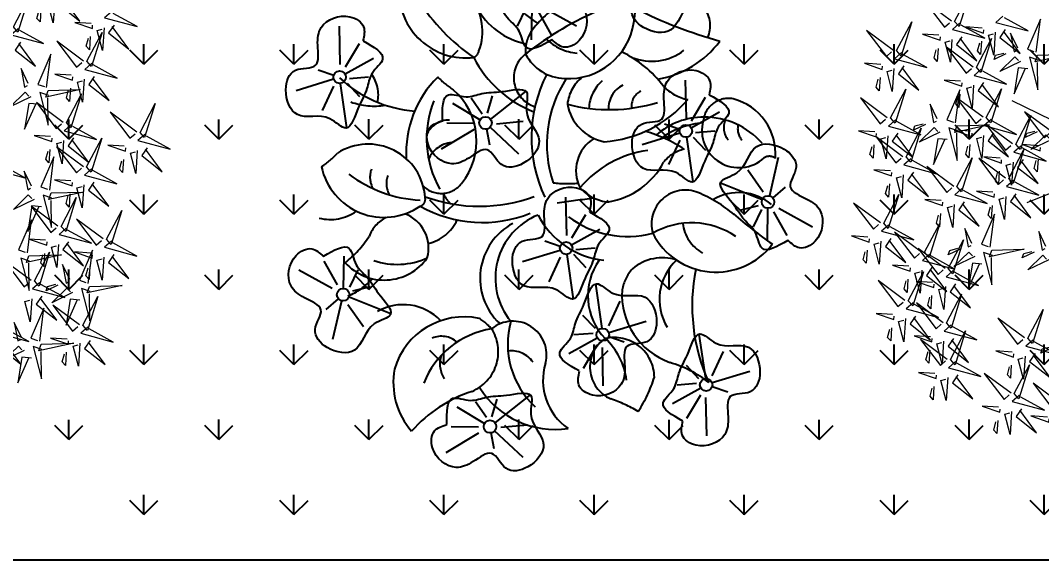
# Model space of a CAD drawing. Header units: inches. Extents: x -9 to 337, y -247 to 209.
# Drawn here: x 35.593 to 36.555, y 44.858 to 45.367 of the extents above; entities that cross this region are included whole.
import ezdxf

# ---------------------------------------------------------------- set-up
doc = ezdxf.new("R2010")
doc.units = ezdxf.units.IN
doc.header["$MEASUREMENT"] = 0
doc.header["$PDMODE"] = 34
doc.linetypes.add('ACAD_ISO02W100', pattern=[15, 12, -3])
doc.layers.add('arboless', color=72, linetype='ACAD_ISO02W100')
doc.layers.add('Croto', color=16, linetype='Continuous', lineweight=5)
doc.styles.add('MONOTXT4', font='monotxt4.shx')
doc.dimstyles.new('E100', dxfattribs={"dimtxt": 0.15, "dimasz": 0.2, "dimexe": 0.15, "dimexo": 0.02, "dimgap": 0.09, "dimtad": 1, "dimzin": 0, "dimdsep": 46, "dimtxsty": 'MONOTXT4', "dimblk": 'DOTSMALL', "dimcen": 0.01, "dimdle": 0.15, "dimclrd": 1, "dimclre": 1, "dimclrt": 2, "dimadec": 0, "dimazin": 0, "dimtfac": 1, "dimtofl": 0, "dimtmove": 1, "dimatfit": 1, "dimldrblk": 'OPEN90', "dimfxl": 1, "dimtolj": 1, "dimtzin": 0, "dimarcsym": 0})

# ---------------------------------------------------------------- blocks, each defined once
blk = doc.blocks.new('purple flowers')
at = {"color": 202, "linetype": 'Continuous'}
for p, q in [((-3.597, 15.876), (-1.696, 14.299)), ((-1.748, 15.429), (-1.491, 14.429)), ((1.269, 15.837), (-0.716, 14.476)), ((1.035, 14.184), (-0.678, 14.106)), ((-3.811, 11.913), (-1.688, 13.787)), ((-2.075, 14.054), (-3.75, 13.805)), ((0.763, 12.92), (-1.044, 13.865)), ((-1.721, 12.313), (-1.462, 13.422)), ((-0.4, 12.523), (-1.146, 13.48)), ((-12.914, 9.551), (-12.728, 7.152)), ((-11.599, 8.523), (-12.388, 7.001)), ((-10.641, 7.655), (-12.362, 6.562)), ((1.14, 7.232), (1.225, 5.195)), ((-14.069, 6.735), (-13.074, 6.457)), ((-10.878, 6.45), (-12.08, 6.281)), ((-0.091, 6.836), (0.832, 5.391)), ((2.064, 6.424), (1.609, 5.299)), ((7.425, 6.456), (8.627, 6.624)), ((-15.381, 5.357), (-13.064, 6.215)), ((-12.056, 3.19), (-12.617, 5.966)), ((-11.357, 5.2), (-12.188, 5.979)), ((-1.64, 6.211), (0.532, 5.173)), ((7.188, 5.251), (8.909, 6.343)), ((8.146, 4.383), (8.935, 5.905)), ((-13.041, 5.764), (-13.664, 4.189)), ((2.907, 5.385), (1.817, 5.054)), ((9.461, 3.354), (9.275, 5.754)), ((0.222, 3.803), (0.96, 4.526)), ((4.298, 3.774), (1.614, 4.676)), ((0.759, 1.978), (1.175, 4.413)), ((1.576, 4.207), (2.63, 2.881)), ((-4.756, -1.93), (-2.855, -3.508)), ((-2.907, -2.378), (-2.65, -3.378)), ((0.11, -1.969), (-1.875, -3.331)), ((-14.651, -3.481), (-14.566, -5.518)), ((-3.234, -3.753), (-4.909, -4.001)), ((-0.124, -3.622), (-1.837, -3.7)), ((-15.882, -3.877), (-14.958, -5.322)), ((-13.726, -4.289), (-14.181, -5.414)), ((-4.97, -5.893), (-2.847, -4.02)), ((-2.88, -5.494), (-2.621, -4.384)), ((-1.558, -5.283), (-2.305, -4.327)), ((-0.396, -4.887), (-2.203, -3.942)), ((5.53, -4.174), (7.431, -5.752)), ((10.395, -4.213), (8.41, -5.575)), ((-17.43, -4.502), (-15.259, -5.54)), ((7.379, -4.622), (7.636, -5.622)), ((-12.883, -5.328), (-13.974, -5.659)), ((-15.568, -6.91), (-14.831, -6.187)), ((-15.031, -8.735), (-14.616, -6.3)), ((-11.492, -6.939), (-14.176, -6.037)), ((5.315, -8.137), (7.438, -6.264)), ((7.052, -5.997), (5.376, -6.245)), ((9.889, -7.131), (8.083, -6.186)), ((10.162, -5.866), (8.449, -5.944)), ((-14.214, -6.505), (-13.161, -7.832)), ((-5.499, -6.935), (-5.757, -8.044)), ((-3.408, -6.536), (-5.531, -8.409)), ((7.406, -7.738), (7.664, -6.628)), ((8.727, -7.527), (7.98, -6.571)), ((-7.982, -7.542), (-6.176, -8.487)), ((-6.82, -7.145), (-6.073, -8.102)), ((-8.255, -8.806), (-6.542, -8.728)), ((-3.623, -10.498), (-5.524, -8.921)), ((-5.145, -8.676), (-3.469, -8.427)), ((-8.488, -10.459), (-6.503, -9.098)), ((-5.472, -10.051), (-5.729, -9.051)), ((6.213, -9.611), (6.773, -12.386)), ((7.198, -12.185), (7.82, -10.61)), ((5.513, -11.621), (6.345, -12.4)), ((9.537, -11.778), (7.221, -12.636)), ((5.035, -12.871), (6.237, -12.702)), ((4.797, -14.075), (6.519, -12.983)), ((5.756, -14.943), (6.545, -13.421)), ((8.225, -13.156), (7.231, -12.878)), ((-4.557, -14.101), (-4.816, -15.21)), ((-2.467, -13.702), (-4.59, -15.575)), ((7.071, -15.972), (6.884, -13.572)), ((-7.041, -14.708), (-5.234, -15.653)), ((-5.878, -14.311), (-5.132, -15.268)), ((-7.313, -15.972), (-5.6, -15.894)), ((-4.203, -15.842), (-2.528, -15.593)), ((-7.547, -17.625), (-5.562, -16.264)), ((-4.53, -17.217), (-4.787, -16.217)), ((-2.681, -17.664), (-4.582, -16.087))]:
    blk.add_line(p, q, dxfattribs=at)
for centre in [(-1.393, 14.047), (-12.695, 6.352), (1.241, 4.801), (-2.552, -3.759), (-14.55, -5.912), (7.734, -6.003), (-5.827, -8.669), (6.851, -12.772), (-4.885, -15.835)]:
    blk.add_circle(centre, 0.394, dxfattribs=at)
at = {"color": 102}
for centre, radius, start, end in [((6.224, 12.696), 7.775, 170.05976, 208.92546), ((7.51, 10.391), 4.225, 121.69319, 219.96472), ((4.077, 10.948), 3.389, 282.34458, 41.02907), ((1.898, 13.609), 4.325, 193.44864, 222.6024), ((-2.152, 13.185), 2.131, 290.57593, 340.8889), ((16.71, 7.426), 12.441, 155.53305, 178.8455), ((-3.886, 9.083), 4.003, 135.06103, 248.13655), ((-4.709, 16.479), 4.991, 246.24005, 261.38181), ((-6.927, 8.267), 3.592, 306.98951, 65.84227), ((10.98, 7.104), 4.512, 100.27858, 202.24438), ((20.703, 5.239), 12.441, 155.53305, 178.8455), ((-6.828, 11.167), 2.819, 198.84413, 248.69028), ((1.968, 9.679), 8.153, 176.27316, 210.22719), ((-4.842, 7.847), 1.383, 101.93938, 154.55026), ((0.614, 2.334), 6.709, 78.03927, 126.48864), ((7.725, 7.654), 5.854, 167.73531, 180.15908), ((-4.6, 6.767), 1.383, 101.93938, 154.55026), ((1.935, 1.949), 6.473, 101.80242, 152.71311), ((-7.726, 6.531), 3.329, 165.71699, 267.64593), ((-8.795, 13.829), 6.826, 251.58005, 270.51903), ((-2.346, 8.208), 4.255, 264.27412, 352.29605), ((-1.141, 5.988), 1.521, 32.14942, 100.61706), ((10.432, 4.163), 7.092, 150.30294, 192.33439), ((4.575, 8.174), 0.583, 238.64204, 292.88524), ((-8.251, 4.853), 2.203, 59.87289, 102.65658), ((-2.303, 4.882), 1.683, 37.47141, 101.41828), ((-10.323, 9.344), 3.994, 235.29785, 262.38711), ((-5.361, 7.114), 4.641, 194.87493, 237.37505), ((-8.553, 5.394), 2.295, 287.49875, 12.96188), ((-2.637, 5.584), 1.616, 168.52722, 265.24266), ((2.598, 5.909), 7.998, 183.86007, 235.29498), ((-5.086, 5.687), 0.432, 227.65653, 317.92175), ((5.062, 7.778), 10.062, 193.48671, 233.39017), ((5.622, 3.287), 1.893, 70.69391, 195.99654), ((7.631, 3.331), 2.225, 91.10547, 128.44844), ((7.177, -2.152), 7.718, 66.68101, 86.94872), ((-2.006, 3.41), 2.249, 148.14906, 168.34455), ((8.722, 3.678), 2.841, 150.59398, 211.77724), ((-0.01, -13.854), 19.935, 55.72066, 71.70624), ((10.819, 3.889), 3.126, 168.60082, 208.38478), ((-13.869, 1.063), 3.26, 347.01743, 63.12559), ((-5.2, 5.678), 2.766, 227.42218, 277.74226), ((6.844, -5.427), 8.739, 96.12207, 148.57046), ((6.411, -5.504), 7.594, 90.3699, 141.897), ((9.91, 4.249), 4.154, 209.84017, 294.60844), ((-13.496, -3.282), 4.573, 21.55441, 106.94983), ((6.201, -1.093), 2.517, 71.81798, 117.02437), ((-12.99, -3.21), 4.678, 113.14617, 164.40318), ((7.091, -0.984), 2.948, 133.6208, 201.89894), ((14.847, 4.438), 10.335, 198.59296, 230.38756), ((5.685, 13.078), 13.941, 295.28575, 302.07711), ((40.454, 4.002), 28.187, 186.35441, 197.96378), ((-12.763, -1.082), 1.529, 352.88183, 55.74895), ((-4.948, -3.551), 3.92, 61.81653, 169.56754), ((6.837, -2.309), 2.52, 74.91631, 120.05693), ((2.517, -0.849), 7.223, 340.40379, 7.56371), ((-4.221, -4.647), 4.276, 55.20238, 162.62878), ((13.021, 0.047), 3.353, 191.50615, 250.61535), ((-13.44, -6.305), 5.49, 42.1209, 101.71581), ((-12.012, -2.591), 1.768, 106.27844, 155.6004), ((2.81, -3.735), 5.275, 150.48213, 207.3773), ((6.611, 2.205), 6.875, 206.08391, 219.17852), ((3.162, -3.58), 2.371, 64.60235, 150.60187), ((7.155, -2.537), 1.649, 60.32864, 125.94435), ((-12.245, -1.754), 3.006, 340.82293, 2.89547), ((-138.657, -121.748), 183.018, 40.24332, 40.98048), ((-18.766, -10.631), 8.771, 51.56557, 81.67419), ((3.655, -3.094), 2.647, 165.18608, 209.49375), ((0.244, -9.214), 6.871, 41.28105, 82.77627), ((10.403, 2.528), 7.604, 217.33348, 262.88985), ((7.742, -3.179), 1.061, 59.8834, 129.67503), ((-11.816, -1.501), 2.71, 236.43915, 332.77533), ((-9.993, -4.646), 2.118, 288.97754, 72.81484), ((5.361, -3.176), 6.195, 176.4236, 228.16446), ((14.004, 1.48), 6.182, 223.05436, 266.62428), ((13.106, -2.118), 1.835, 279.36204, 340.31885), ((-6.647, -8.489), 5.379, 107.92033, 170.5425), ((12.055, -3.93), 2.813, 166.44891, 202.75494), ((-7.79, -6.358), 5.578, 155.48601, 221.86247), ((-11.202, -5.34), 1.643, 338.10606, 41.26552), ((4.898, -1.08), 4.855, 223.08193, 275.11513), ((-2.504, -6.568), 9.23, 0.10037, 16.83925), ((5.289, -8.982), 4.556, 33.36367, 74.41931), ((4.574, -9.932), 5.34, 38.46422, 67.81927), ((-2.194, -9.755), 3.842, 87.66432, 167.57494), ((5.169, -8.12), 2.21, 45.2035, 85.79727), ((9.591, -7.989), 1.592, 22.20123, 116.80928), ((-8.294, -10.157), 3.652, 106.06171, 178.7938), ((2.838, -9.184), 2.127, 11.3471, 139.1372), ((9.597, -8.783), 2.33, 108.09714, 256.07224), ((5.038, -9.163), 4.865, 344.88335, 33.51748), ((7.652, -8.516), 3.594, 298.9962, 18.30632), ((-0.561, -12.08), 4.538, 119.74458, 193.76929), ((-1.738, -10.71), 2.786, 81.92203, 112.70523), ((-2.15, -10.724), 2.887, 15.00189, 73.83967), ((5.1, -10.01), 4.462, 150.18067, 265.83746), ((-1.006, -12.189), 4.933, 358.91933, 63.06083), ((9.853, -8.86), 1.164, 98.53835, 163.36777), ((-6.789, -10.918), 2.161, 67.02956, 190.37017), ((-10.127, -8.246), 4.237, 310.06083, 350.72998), ((-7.691, -10.756), 2.527, 303.85606, 46.31726), ((-3.379, -10.391), 8.46, 352.97031, 11.07707), ((10.223, -9.541), 1.062, 109.833, 164.5296), ((4.356, -10.911), 2.456, 129.9176, 184.44675), ((-0.168, -13.248), 3.369, 76.13974, 154.44655), ((3.696, -12.649), 3.159, 352.73497, 64.40068), ((-2.15, -10.724), 2.887, 356.05495, 356.24466), ((-19.585, -13.894), 10.98, 3.72365, 13.62966), ((5.142, -22.063), 11.596, 111.83606, 147.83603), ((43.762, -16.035), 39.017, 173.12846, 177.6872), ((8.779, -11.607), 0.618, 355.09611, 65.46133), ((-8.677, -4.24), 8.941, 270.31292, 285.53263), ((-12.06, -15.307), 7.409, 355.48601, 16.83765)]:
    blk.add_arc(centre, radius, start, end, dxfattribs=at)
at = {"color": 202, "linetype": 'Continuous'}
for points in [[(1.324, 14.065), (1.032, 12.408), (-0.074, 12.473), (-1.048, 12.219), (-2.319, 12.018), (-3.847, 11.953), (-3.912, 13.123), (-4.823, 14.976), (-3.912, 16.438), (-2.546, 16.601), (-1.603, 15.723), (-0.465, 16.308), (0.576, 16.731), (2.138, 15.593), (2.072, 14.521), (1.321, 14.077)], [(-11.352, 8.714), (-10.063, 7.632), (-10.672, 6.706), (-10.939, 5.736), (-11.4, 4.535), (-12.108, 3.179), (-13.154, 3.707), (-15.214, 3.845), (-16.025, 5.365), (-15.483, 6.629), (-14.251, 7.008), (-14.189, 8.286), (-14.034, 9.399), (-12.268, 10.182), (-11.372, 9.589), (-11.364, 8.717)], [(7.899, 4.192), (6.61, 5.274), (7.219, 6.199), (7.486, 7.17), (7.947, 8.37), (8.655, 9.727), (9.701, 9.198), (11.761, 9.061), (12.572, 7.541), (12.03, 6.276), (10.798, 5.898), (10.736, 4.62), (10.581, 3.507), (8.815, 2.724), (7.919, 3.316), (7.911, 4.189)], [(-0.133, 7.145), (1.449, 7.721), (1.945, 6.73), (2.652, 6.014), (3.461, 5.014), (4.282, 3.723), (3.301, 3.081), (2.152, 1.366), (0.43, 1.424), (-0.394, 2.526), (-0.105, 3.781), (-1.181, 4.475), (-2.067, 5.165), (-1.863, 7.086), (-0.901, 7.566), (-0.142, 7.136)], [(16.39, 3.14), (17.68, 2.058), (17.07, 1.133), (16.803, 0.162), (16.342, -1.038), (15.634, -2.395), (14.588, -1.866), (12.528, -1.728), (11.717, -0.208), (12.259, 1.056), (13.491, 1.434), (13.554, 2.712), (13.708, 3.825), (15.474, 4.608), (16.37, 4.016), (16.378, 3.143)], [(0.165, -3.741), (-0.127, -5.399), (-1.233, -5.334), (-2.207, -5.588), (-3.478, -5.789), (-5.006, -5.854), (-5.071, -4.684), (-5.982, -2.831), (-5.071, -1.368), (-3.705, -1.206), (-2.762, -2.083), (-1.624, -1.498), (-0.583, -1.076), (0.979, -2.213), (0.913, -3.286), (0.162, -3.729)], [(-15.924, -3.568), (-14.342, -2.992), (-13.845, -3.982), (-13.139, -4.699), (-12.329, -5.699), (-11.509, -6.99), (-12.489, -7.631), (-13.638, -9.346), (-15.361, -9.289), (-16.184, -8.187), (-15.896, -6.931), (-16.972, -6.238), (-17.858, -5.548), (-17.654, -3.627), (-16.692, -3.147), (-15.933, -3.577)], [(10.451, -5.985), (10.158, -7.643), (9.052, -7.577), (8.078, -7.831), (6.808, -8.033), (5.279, -8.098), (5.214, -6.927), (4.304, -5.075), (5.214, -3.612), (6.58, -3.45), (7.524, -4.327), (8.662, -3.742), (9.703, -3.32), (11.264, -4.457), (11.199, -5.53), (10.447, -5.973)], [(-8.544, -8.688), (-8.251, -7.03), (-7.145, -7.095), (-6.171, -6.841), (-4.901, -6.64), (-3.372, -6.575), (-3.307, -7.745), (-2.396, -9.598), (-3.307, -11.06), (-4.673, -11.223), (-5.617, -10.345), (-6.755, -10.93), (-7.796, -11.353), (-9.357, -10.215), (-9.292, -9.143), (-8.54, -8.7)], [(5.509, -15.135), (4.219, -14.052), (4.829, -13.127), (5.096, -12.157), (5.557, -10.956), (6.265, -9.6), (7.311, -10.128), (9.371, -10.266), (10.182, -11.786), (9.64, -13.05), (8.408, -13.428), (8.345, -14.707), (8.191, -15.819), (6.425, -16.603), (5.529, -16.01), (5.521, -15.137)], [(-7.602, -15.854), (-7.31, -14.196), (-6.204, -14.261), (-5.23, -14.007), (-3.959, -13.806), (-2.431, -13.741), (-2.366, -14.911), (-1.455, -16.764), (-2.366, -18.226), (-3.732, -18.389), (-4.675, -17.511), (-5.813, -18.096), (-6.854, -18.519), (-8.416, -17.381), (-8.35, -16.309), (-7.599, -15.866)]]:
    blk.add_spline(points, degree=3, dxfattribs=at)
blk = doc.blocks.new('A$C1CBF2075')
at = {"layer": 'Croto', "color": 32}
for p, q in [((0.3343, 0.3387), (0.3848, 0.4588)), ((0.4088, 0.3579), (0.4425, 0.3699))]:
    blk.add_line(p, q, dxfattribs=at)
at = {"layer": 'Croto', "color": 40}
for points in [[(0.4425, 0.5788), (0.4497, 0.6125), (0.4521, 0.5788), (0.4449, 0.5788)], [(0.3776, 0.562), (0.3848, 0.5957), (0.3872, 0.562), (0.38, 0.562)], [(0.4401, 0.5764), (0.4088, 0.5885), (0.4401, 0.5692), (0.4401, 0.5764)], [(0.4617, 0.5764), (0.4737, 0.5885), (0.4641, 0.5716), (0.4617, 0.574)], [(0.4377, 0.5716), (0.4473, 0.5716), (0.4281, 0.5428), (0.4377, 0.5692)], [(0.4449, 0.5596), (0.4545, 0.5572), (0.4497, 0.5308), (0.4473, 0.5596)], [(0.4545, 0.5644), (0.4713, 0.5476), (0.4617, 0.5668), (0.4569, 0.5644)], [(0.4713, 0.5668), (0.481, 0.5572), (0.481, 0.562), (0.4737, 0.5668)], [(0.493, 0.5308), (0.5002, 0.5644), (0.5026, 0.5308), (0.4954, 0.5308)], [(0.3727, 0.5548), (0.3824, 0.5548), (0.3631, 0.526), (0.3727, 0.5524)], [(0.392, 0.5116), (0.3992, 0.5452), (0.4016, 0.5116), (0.3944, 0.5116)], [(0.4906, 0.5284), (0.4593, 0.5404), (0.4906, 0.5212), (0.4906, 0.5284)], [(0.3896, 0.5092), (0.3583, 0.5212), (0.3896, 0.502), (0.3896, 0.5092)], [(0.5218, 0.5188), (0.5315, 0.5092), (0.5315, 0.514), (0.5242, 0.5188)], [(0.3575, 0.4996), (0.3706, 0.5032), (0.3664, 0.5056), (0.3587, 0.5017)], [(0.4435, 0.4803), (0.4178, 0.5031), (0.4482, 0.4887), (0.4447, 0.4824)], [(0.4681, 0.4996), (0.4812, 0.5032), (0.4771, 0.5056), (0.4693, 0.5017)], [(0.5699, 0.4539), (0.5772, 0.4876), (0.5796, 0.4539), (0.5723, 0.4539)], [(0.3338, 0.4771), (0.308, 0.4557), (0.3401, 0.4735), (0.3338, 0.4771)], [(0.416, 0.4636), (0.3848, 0.4756), (0.416, 0.4564), (0.416, 0.4636)], [(0.4474, 0.4726), (0.4521, 0.481), (0.4678, 0.4501), (0.4495, 0.4714)], [(0.4614, 0.473), (0.4682, 0.4802), (0.4889, 0.463), (0.4626, 0.4751)], [(0.5026, 0.4828), (0.5122, 0.4828), (0.493, 0.4539), (0.5026, 0.4804)], [(0.5194, 0.4756), (0.5363, 0.4588), (0.5267, 0.478), (0.5218, 0.4756)], [(0.5363, 0.478), (0.5459, 0.4684), (0.5459, 0.4732), (0.5387, 0.478)], [(0.4882, 0.4323), (0.4954, 0.466), (0.4978, 0.4323), (0.4906, 0.4323)], [(0.5098, 0.4708), (0.5194, 0.4684), (0.5146, 0.4419), (0.5122, 0.4708)], [(0.5675, 0.4515), (0.5363, 0.4636), (0.5675, 0.4443), (0.5675, 0.4515)], [(0.4208, 0.4467), (0.4305, 0.4443), (0.4257, 0.4179), (0.4232, 0.4467)], [(0.4858, 0.4299), (0.4545, 0.4419), (0.4858, 0.4227), (0.4858, 0.4299)], [(0.5074, 0.4299), (0.5194, 0.4419), (0.5098, 0.4251), (0.5074, 0.4275)], [(0.5579, 0.4035), (0.5651, 0.4371), (0.5675, 0.4035), (0.5603, 0.4035)], [(0.5723, 0.4347), (0.582, 0.4323), (0.5772, 0.4059), (0.5747, 0.4347)], [(0.4617, 0.4011), (0.4737, 0.4131), (0.4641, 0.3963), (0.4617, 0.3987)], [(0.4906, 0.4131), (0.5002, 0.4107), (0.4954, 0.3843), (0.493, 0.4131)], [(0.5772, 0.4011), (0.5892, 0.4131), (0.5796, 0.3963), (0.5772, 0.3987)], [(0.3802, 0.4021), (0.4031, 0.4085), (0.3817, 0.4095), (0.3814, 0.4042)], [(0.404, 0.3963), (0.4136, 0.3867), (0.4136, 0.3915), (0.4064, 0.3963)], [(0.4713, 0.3915), (0.481, 0.3819), (0.481, 0.3867), (0.4737, 0.3915)], [(0.5259, 0.3795), (0.539, 0.3831), (0.5348, 0.3855), (0.527, 0.3816)], [(0.5603, 0.3843), (0.5699, 0.3819), (0.5651, 0.3555), (0.5627, 0.3843)], [(0.5191, 0.3529), (0.526, 0.3601), (0.5466, 0.3429), (0.5203, 0.355)], [(0.606, 0.3579), (0.6156, 0.3555), (0.6108, 0.3291), (0.6084, 0.3579)], [(0.606, 0.2954), (0.6156, 0.2954), (0.5964, 0.2666), (0.606, 0.293)], [(0.5387, 0.2474), (0.5483, 0.245), (0.5435, 0.2186), (0.5411, 0.2474)], [(0.5868, 0.2138), (0.5964, 0.2114), (0.5916, 0.1849), (0.5892, 0.2138)]]:
    blk.add_lwpolyline(points, dxfattribs=at)
at = {"layer": 'Croto', "color": 22}
for points in [[(0.3752, 0.5596), (0.3439, 0.5716), (0.3752, 0.5524), (0.3752, 0.5596)], [(0.3968, 0.5596), (0.4088, 0.5716), (0.3992, 0.5548), (0.3968, 0.5572)], [(0.3896, 0.5476), (0.4064, 0.5308), (0.3968, 0.55), (0.392, 0.5476)], [(0.4064, 0.55), (0.416, 0.5404), (0.416, 0.5452), (0.4088, 0.55)], [(0.3583, 0.5356), (0.3703, 0.5476), (0.3607, 0.5308), (0.3583, 0.5332)], [(0.38, 0.5428), (0.3896, 0.5404), (0.3848, 0.514), (0.3824, 0.5428)], [(0.5122, 0.5284), (0.5242, 0.5404), (0.5146, 0.5236), (0.5122, 0.526)], [(0.3343, 0.5308), (0.3439, 0.5308), (0.3246, 0.502), (0.3343, 0.5284)], [(0.3511, 0.5236), (0.3679, 0.5068), (0.3583, 0.526), (0.3535, 0.5236)], [(0.3679, 0.526), (0.3776, 0.5164), (0.3776, 0.5212), (0.3703, 0.526)], [(0.4112, 0.5092), (0.4232, 0.5212), (0.4136, 0.5044), (0.4112, 0.5068)], [(0.4882, 0.5236), (0.4978, 0.5236), (0.4786, 0.4948), (0.4882, 0.5212)], [(0.505, 0.5164), (0.5218, 0.4996), (0.5122, 0.5188), (0.5074, 0.5164)], [(0.5074, 0.49), (0.5146, 0.5236), (0.517, 0.49), (0.5098, 0.49)], [(0.3444, 0.4959), (0.3399, 0.5123), (0.3498, 0.4956), (0.3465, 0.4947)], [(0.4551, 0.4959), (0.4505, 0.5123), (0.4604, 0.4956), (0.4571, 0.4947)], [(0.4954, 0.5116), (0.505, 0.5092), (0.5002, 0.4828), (0.4978, 0.5116)], [(0.3329, 0.4803), (0.3071, 0.5031), (0.3376, 0.4887), (0.3341, 0.4824)], [(0.3872, 0.5044), (0.3968, 0.5044), (0.3776, 0.4756), (0.3872, 0.502)], [(0.404, 0.4972), (0.4208, 0.4804), (0.4112, 0.4996), (0.4064, 0.4972)], [(0.4184, 0.466), (0.4257, 0.4996), (0.4281, 0.466), (0.4208, 0.466)], [(0.4208, 0.4996), (0.4305, 0.49), (0.4305, 0.4948), (0.4232, 0.4996)], [(0.505, 0.4876), (0.4737, 0.4996), (0.505, 0.4804), (0.505, 0.4876)], [(0.5267, 0.4876), (0.5387, 0.4996), (0.5291, 0.4828), (0.5267, 0.4852)], [(0.3513, 0.4837), (0.3743, 0.4901), (0.3528, 0.4912), (0.3525, 0.4858)], [(0.3944, 0.4924), (0.404, 0.49), (0.3992, 0.4636), (0.3968, 0.4924)], [(0.462, 0.4837), (0.4849, 0.4901), (0.4634, 0.4912), (0.4631, 0.4858)], [(0.3368, 0.4726), (0.3415, 0.481), (0.3572, 0.4501), (0.3389, 0.4714)], [(0.3508, 0.473), (0.3576, 0.4802), (0.3783, 0.463), (0.352, 0.4751)], [(0.4444, 0.4771), (0.4186, 0.4557), (0.4507, 0.4735), (0.4444, 0.4771)], [(0.4377, 0.4636), (0.4497, 0.4756), (0.4401, 0.4588), (0.4377, 0.4612)], [(0.4136, 0.4588), (0.4232, 0.4588), (0.404, 0.4299), (0.4136, 0.4564)], [(0.4136, 0.4251), (0.4208, 0.4588), (0.4232, 0.4251), (0.416, 0.4251)], [(0.4305, 0.4515), (0.4473, 0.4347), (0.4377, 0.4539), (0.4329, 0.4515)], [(0.4473, 0.4539), (0.4569, 0.4443), (0.4569, 0.4491), (0.4497, 0.4539)], [(0.5892, 0.4515), (0.6012, 0.4636), (0.5916, 0.4467), (0.5892, 0.4491)], [(0.5651, 0.4467), (0.5747, 0.4467), (0.5555, 0.4179), (0.5651, 0.4443)], [(0.3752, 0.4083), (0.3824, 0.4419), (0.3848, 0.4083), (0.3776, 0.4083)], [(0.4112, 0.4227), (0.38, 0.4347), (0.4112, 0.4155), (0.4112, 0.4227)], [(0.4329, 0.4227), (0.4449, 0.4347), (0.4353, 0.4179), (0.4329, 0.4203)], [(0.4425, 0.4035), (0.4497, 0.4371), (0.4521, 0.4035), (0.4449, 0.4035)], [(0.582, 0.4395), (0.5988, 0.4227), (0.5892, 0.4419), (0.5844, 0.4395)], [(0.5988, 0.4419), (0.6084, 0.4323), (0.6084, 0.4371), (0.6012, 0.4419)], [(0.4834, 0.4251), (0.493, 0.4251), (0.4737, 0.3963), (0.4834, 0.4227)], [(0.3944, 0.4059), (0.4064, 0.4179), (0.3968, 0.4011), (0.3944, 0.4035)], [(0.4088, 0.4179), (0.4184, 0.4179), (0.3992, 0.3891), (0.4088, 0.4155)], [(0.4401, 0.4011), (0.4088, 0.4131), (0.4401, 0.3939), (0.4401, 0.4011)], [(0.4257, 0.4107), (0.4425, 0.3939), (0.4329, 0.4131), (0.4281, 0.4107)], [(0.4425, 0.4131), (0.4521, 0.4035), (0.4521, 0.4083), (0.4449, 0.4131)], [(0.5002, 0.4179), (0.517, 0.4011), (0.5074, 0.4203), (0.5026, 0.4179)], [(0.517, 0.4203), (0.5267, 0.4107), (0.5267, 0.4155), (0.5194, 0.4203)], [(0.5555, 0.4011), (0.5242, 0.4131), (0.5555, 0.3939), (0.5555, 0.4011)], [(0.416, 0.4059), (0.4257, 0.4035), (0.4208, 0.3771), (0.4184, 0.4059)], [(0.5507, 0.3747), (0.5579, 0.4083), (0.5603, 0.3747), (0.5531, 0.3747)], [(0.6036, 0.3771), (0.6108, 0.4107), (0.6132, 0.3771), (0.606, 0.3771)], [(0.4377, 0.3963), (0.4473, 0.3963), (0.4281, 0.3675), (0.4377, 0.3939)], [(0.4545, 0.3891), (0.4713, 0.3723), (0.4617, 0.3915), (0.4569, 0.3891)], [(0.5128, 0.3758), (0.5082, 0.3922), (0.5181, 0.3756), (0.5149, 0.3746)], [(0.5531, 0.3963), (0.5627, 0.3963), (0.5435, 0.3675), (0.5531, 0.3939)], [(0.5699, 0.3891), (0.5868, 0.3723), (0.5772, 0.3915), (0.5723, 0.3891)], [(0.5868, 0.3915), (0.5964, 0.3819), (0.5964, 0.3867), (0.5892, 0.3915)], [(0.4449, 0.3843), (0.4545, 0.3819), (0.4497, 0.3555), (0.4473, 0.3843)], [(0.5012, 0.3602), (0.4755, 0.383), (0.5059, 0.3686), (0.5024, 0.3623)], [(0.5483, 0.3723), (0.517, 0.3843), (0.5483, 0.3651), (0.5483, 0.3723)], [(0.6012, 0.3747), (0.5699, 0.3867), (0.6012, 0.3675), (0.6012, 0.3747)], [(0.5699, 0.3723), (0.582, 0.3843), (0.5723, 0.3675), (0.5699, 0.3699)], [(0.6228, 0.3747), (0.6349, 0.3867), (0.6253, 0.3699), (0.6228, 0.3723)], [(0.5197, 0.3636), (0.5426, 0.37), (0.5211, 0.3711), (0.5209, 0.3657)], [(0.5988, 0.3699), (0.6084, 0.3699), (0.5892, 0.3411), (0.5988, 0.3675)], [(0.5051, 0.3525), (0.5099, 0.3609), (0.5255, 0.33), (0.5072, 0.3513)], [(0.5459, 0.3675), (0.5555, 0.3675), (0.5363, 0.3387), (0.5459, 0.3651)], [(0.5627, 0.3603), (0.5796, 0.3435), (0.5699, 0.3627), (0.5651, 0.3603)], [(0.5796, 0.3627), (0.5892, 0.3531), (0.5892, 0.3579), (0.582, 0.3627)], [(0.5892, 0.3339), (0.5964, 0.3675), (0.5988, 0.3339), (0.5916, 0.3339)], [(0.6156, 0.3627), (0.6325, 0.3459), (0.6228, 0.3651), (0.618, 0.3627)], [(0.6325, 0.3651), (0.6421, 0.3555), (0.6421, 0.3603), (0.6349, 0.3651)], [(0.5021, 0.357), (0.4763, 0.3356), (0.5084, 0.3534), (0.5021, 0.357)], [(0.5531, 0.3555), (0.5627, 0.3531), (0.5579, 0.3267), (0.5555, 0.3555)], [(0.4575, 0.323), (0.4529, 0.3394), (0.4628, 0.3227), (0.4595, 0.3218)], [(0.5868, 0.3315), (0.5555, 0.3435), (0.5868, 0.3242), (0.5868, 0.3315)], [(0.6084, 0.3315), (0.6204, 0.3435), (0.6108, 0.3267), (0.6084, 0.3291)], [(0.4705, 0.3266), (0.4836, 0.3303), (0.4795, 0.3327), (0.4717, 0.3287)], [(0.6108, 0.3026), (0.618, 0.3363), (0.6204, 0.3026), (0.6132, 0.3026)], [(0.4644, 0.3108), (0.4873, 0.3172), (0.4658, 0.3183), (0.4656, 0.3129)], [(0.5844, 0.3267), (0.594, 0.3267), (0.5747, 0.2978), (0.5844, 0.3242)], [(0.6012, 0.3194), (0.618, 0.3026), (0.6084, 0.3218), (0.6036, 0.3194)], [(0.618, 0.3218), (0.6277, 0.3122), (0.6277, 0.317), (0.6204, 0.3218)], [(0.6084, 0.3002), (0.5772, 0.3122), (0.6084, 0.293), (0.6084, 0.3002)], [(0.5916, 0.3146), (0.6012, 0.3122), (0.5964, 0.2858), (0.594, 0.3146)], [(0.6301, 0.3002), (0.6421, 0.3122), (0.6325, 0.2954), (0.6301, 0.2978)], [(0.5363, 0.2666), (0.5435, 0.3002), (0.5459, 0.2666), (0.5387, 0.2666)], [(0.6228, 0.2882), (0.6397, 0.2714), (0.6301, 0.2906), (0.6253, 0.2882)], [(0.6397, 0.2906), (0.6493, 0.281), (0.6493, 0.2858), (0.6421, 0.2906)], [(0.5339, 0.2642), (0.5026, 0.2762), (0.5339, 0.257), (0.5339, 0.2642)], [(0.5555, 0.2642), (0.5675, 0.2762), (0.5579, 0.2594), (0.5555, 0.2618)], [(0.6132, 0.2834), (0.6228, 0.281), (0.618, 0.2546), (0.6156, 0.2834)], [(0.5844, 0.233), (0.5916, 0.2666), (0.594, 0.233), (0.5868, 0.233)], [(0.1348, 0.2468), (0.1395, 0.2552), (0.1552, 0.2243), (0.1369, 0.2457)], [(0.5315, 0.2594), (0.5411, 0.2594), (0.5218, 0.2306), (0.5315, 0.257)], [(0.5483, 0.2522), (0.5651, 0.2354), (0.5555, 0.2546), (0.5507, 0.2522)], [(0.5651, 0.2546), (0.5747, 0.245), (0.5747, 0.2498), (0.5675, 0.2546)], [(0.5211, 0.2402), (0.5341, 0.2438), (0.53, 0.2462), (0.5222, 0.2423)], [(0.582, 0.2306), (0.5507, 0.2426), (0.582, 0.2234), (0.582, 0.2306)], [(0.6036, 0.2306), (0.6156, 0.2426), (0.606, 0.2258), (0.6036, 0.2282)], [(0.2188, 0.2282), (0.2285, 0.2282), (0.2092, 0.1994), (0.2188, 0.2258)], [(0.5531, 0.1921), (0.5603, 0.2258), (0.5627, 0.1921), (0.5555, 0.1921)], [(0.5796, 0.2258), (0.5892, 0.2258), (0.5699, 0.197), (0.5796, 0.2234)], [(0.5964, 0.2186), (0.6132, 0.2018), (0.6036, 0.221), (0.5988, 0.2186)], [(0.6132, 0.221), (0.6228, 0.2114), (0.6228, 0.2162), (0.6156, 0.221)], [(0.5723, 0.1897), (0.5844, 0.2018), (0.5747, 0.1849), (0.5723, 0.1873)], [(0.1443, 0.197), (0.1539, 0.1945), (0.1491, 0.1681), (0.1467, 0.197)], [(0.2167, 0.1763), (0.2396, 0.1827), (0.2181, 0.1838), (0.2179, 0.1784)], [(0.2161, 0.1656), (0.223, 0.1728), (0.2436, 0.1556), (0.2173, 0.1676)], [(0.2622, 0.1315), (0.267, 0.1399), (0.2826, 0.109), (0.2643, 0.1304)], [(0.19, 0.0985), (0.1972, 0.1321), (0.1996, 0.0985), (0.1924, 0.0985)], [(0.3097, 0.0591), (0.2839, 0.0378), (0.316, 0.0556), (0.3097, 0.0591)]]:
    blk.add_lwpolyline(points, dxfattribs=at)
at = {"layer": 'Croto', "color": 16}
for points in [[(0.3415, 0.5188), (0.3511, 0.5164), (0.3463, 0.49), (0.3439, 0.5188)], [(0.3864, 0.4179), (0.3995, 0.4216), (0.3953, 0.4239), (0.3876, 0.42)], [(0.1154, 0.3242), (0.0842, 0.3363), (0.1154, 0.317), (0.1154, 0.3242)], [(0.0649, 0.317), (0.0818, 0.3002), (0.0721, 0.3194), (0.0673, 0.317)], [(0.0818, 0.3194), (0.0914, 0.3098), (0.0914, 0.3146), (0.0842, 0.3194)], [(0.113, 0.3194), (0.1226, 0.3194), (0.1034, 0.2906), (0.113, 0.317)], [(0.0553, 0.3122), (0.0649, 0.3098), (0.0601, 0.2834), (0.0577, 0.3122)], [(0.1202, 0.3074), (0.1299, 0.305), (0.125, 0.2786), (0.1226, 0.3074)], [(0.0529, 0.2738), (0.0649, 0.2858), (0.0553, 0.269), (0.0529, 0.2714)], [(0.1424, 0.2701), (0.1379, 0.2865), (0.1478, 0.2699), (0.1445, 0.269)], [(0.0842, 0.2498), (0.0914, 0.2834), (0.0938, 0.2498), (0.0866, 0.2498)], [(0.1309, 0.2546), (0.1051, 0.2774), (0.1356, 0.2629), (0.1321, 0.2567)], [(0.0289, 0.269), (0.0385, 0.269), (0.0192, 0.2402), (0.0289, 0.2666)], [(0.0457, 0.2618), (0.0625, 0.245), (0.0529, 0.2642), (0.0481, 0.2618)], [(0.0625, 0.2642), (0.0721, 0.2546), (0.0721, 0.2594), (0.0649, 0.2642)], [(0.1493, 0.258), (0.1723, 0.2644), (0.1508, 0.2654), (0.1505, 0.26)], [(0.0361, 0.257), (0.0457, 0.2546), (0.0409, 0.2282), (0.0385, 0.257)], [(0.0818, 0.2474), (0.0505, 0.2594), (0.0818, 0.2402), (0.0818, 0.2474)], [(0.1034, 0.2474), (0.1154, 0.2594), (0.1058, 0.2426), (0.1034, 0.245)], [(0.1488, 0.2472), (0.1556, 0.2544), (0.1763, 0.2372), (0.15, 0.2493)], [(0.0794, 0.2426), (0.089, 0.2426), (0.0697, 0.2138), (0.0794, 0.2402)], [(0.1318, 0.2513), (0.106, 0.23), (0.1381, 0.2477), (0.1318, 0.2513)], [(0.1419, 0.2162), (0.1491, 0.2498), (0.1515, 0.2162), (0.1443, 0.2162)], [(0.0962, 0.2354), (0.113, 0.2186), (0.1034, 0.2378), (0.0986, 0.2354)], [(0.113, 0.2378), (0.1226, 0.2282), (0.1226, 0.233), (0.1154, 0.2378)], [(0.0866, 0.2306), (0.0962, 0.2282), (0.0914, 0.2018), (0.089, 0.2306)], [(0.1395, 0.2138), (0.1082, 0.2258), (0.1395, 0.2066), (0.1395, 0.2138)], [(0.1611, 0.2138), (0.1731, 0.2258), (0.1635, 0.209), (0.1611, 0.2114)], [(0.1371, 0.209), (0.1467, 0.209), (0.1275, 0.1801), (0.1371, 0.2066)], [(0.1539, 0.2018), (0.1707, 0.1849), (0.1611, 0.2042), (0.1563, 0.2018)], [(0.1563, 0.1681), (0.1635, 0.2018), (0.1659, 0.1681), (0.1587, 0.1681)], [(0.1707, 0.2042), (0.1804, 0.1945), (0.1804, 0.1994), (0.1731, 0.2042)], [(0.2098, 0.1885), (0.2052, 0.2048), (0.2151, 0.1882), (0.2119, 0.1873)], [(0.0914, 0.1585), (0.0986, 0.1921), (0.101, 0.1585), (0.0938, 0.1585)], [(0.1982, 0.1729), (0.1725, 0.1957), (0.2029, 0.1813), (0.1994, 0.175)], [(0.1539, 0.1657), (0.1226, 0.1777), (0.1539, 0.1585), (0.1539, 0.1657)], [(0.1991, 0.1696), (0.1733, 0.1483), (0.2054, 0.1661), (0.1991, 0.1696)], [(0.1756, 0.1657), (0.1876, 0.1777), (0.178, 0.1609), (0.1756, 0.1633)], [(0.2021, 0.1652), (0.2069, 0.1735), (0.2225, 0.1426), (0.2042, 0.164)], [(0.2164, 0.1393), (0.2236, 0.1729), (0.2261, 0.1393), (0.2188, 0.1393)], [(0.089, 0.1561), (0.0577, 0.1681), (0.089, 0.1489), (0.089, 0.1561)], [(0.1106, 0.1561), (0.1226, 0.1681), (0.113, 0.1513), (0.1106, 0.1537)], [(0.1515, 0.1609), (0.1611, 0.1609), (0.1419, 0.1321), (0.1515, 0.1585)], [(0.2583, 0.1393), (0.2326, 0.1621), (0.2631, 0.1477), (0.2595, 0.1414)], [(0.0866, 0.1513), (0.0962, 0.1513), (0.077, 0.1225), (0.0866, 0.1489)], [(0.1587, 0.1489), (0.1683, 0.1465), (0.1635, 0.1201), (0.1611, 0.1489)], [(0.1683, 0.1537), (0.1852, 0.1369), (0.1756, 0.1561), (0.1707, 0.1537)], [(0.214, 0.1369), (0.1828, 0.1489), (0.214, 0.1297), (0.214, 0.1369)], [(0.1852, 0.1561), (0.1948, 0.1465), (0.1948, 0.1513), (0.1876, 0.1561)], [(0.2357, 0.1369), (0.2477, 0.1489), (0.2381, 0.1321), (0.2357, 0.1345)], [(0.2741, 0.1153), (0.2814, 0.1489), (0.2838, 0.1153), (0.2766, 0.1153)], [(0.0938, 0.1393), (0.1034, 0.1369), (0.0986, 0.1105), (0.0962, 0.1393)], [(0.1034, 0.1441), (0.1202, 0.1273), (0.1106, 0.1465), (0.1058, 0.1441)], [(0.1202, 0.1465), (0.1299, 0.1369), (0.1299, 0.1417), (0.1226, 0.1465)], [(0.2116, 0.1321), (0.2212, 0.1321), (0.202, 0.1033), (0.2116, 0.1297)], [(0.2285, 0.1249), (0.2453, 0.1081), (0.2357, 0.1273), (0.2309, 0.1249)], [(0.2592, 0.136), (0.2334, 0.1147), (0.2655, 0.1325), (0.2592, 0.136)], [(0.2453, 0.1273), (0.2549, 0.1177), (0.2549, 0.1225), (0.2477, 0.1273)], [(0.2188, 0.1201), (0.2285, 0.1177), (0.2236, 0.0913), (0.2212, 0.1201)], [(0.2717, 0.1129), (0.2405, 0.1249), (0.2717, 0.1057), (0.2717, 0.1129)], [(0.1876, 0.0961), (0.1563, 0.1081), (0.1876, 0.0889), (0.1876, 0.0961)], [(0.2092, 0.0961), (0.2212, 0.1081), (0.2116, 0.0913), (0.2092, 0.0937)], [(0.2434, 0.09), (0.2389, 0.1064), (0.2488, 0.0897), (0.2455, 0.0888)], [(0.2693, 0.1081), (0.279, 0.1081), (0.2597, 0.0793), (0.2693, 0.1057)], [(0.2319, 0.0744), (0.2061, 0.0972), (0.2366, 0.0828), (0.2331, 0.0765)], [(0.2565, 0.0937), (0.2696, 0.0973), (0.2654, 0.0997), (0.2577, 0.0958)], [(0.2766, 0.0961), (0.2862, 0.0937), (0.2814, 0.0673), (0.279, 0.0961)], [(0.2862, 0.1009), (0.303, 0.0841), (0.2934, 0.1033), (0.2886, 0.1009)], [(0.3271, 0.0985), (0.3367, 0.0985), (0.3174, 0.0697), (0.3271, 0.0961)], [(0.1852, 0.0913), (0.1948, 0.0913), (0.1756, 0.0624), (0.1852, 0.0889)], [(0.202, 0.0841), (0.2188, 0.0673), (0.2092, 0.0865), (0.2044, 0.0841)], [(0.2188, 0.0865), (0.2285, 0.0769), (0.2285, 0.0817), (0.2212, 0.0865)], [(0.2503, 0.0778), (0.2733, 0.0842), (0.2518, 0.0853), (0.2515, 0.0799)], [(0.3088, 0.0624), (0.2831, 0.0852), (0.3136, 0.0708), (0.31, 0.0645)], [(0.3204, 0.078), (0.3158, 0.0944), (0.3257, 0.0777), (0.3225, 0.0768)], [(0.3343, 0.0865), (0.3439, 0.0841), (0.3391, 0.0576), (0.3367, 0.0865)], [(0.1924, 0.0793), (0.202, 0.0769), (0.1972, 0.0504), (0.1948, 0.0793)], [(0.2358, 0.0667), (0.2405, 0.0751), (0.2562, 0.0442), (0.2379, 0.0655)], [(0.2498, 0.0671), (0.2566, 0.0743), (0.2773, 0.0571), (0.251, 0.0692)], [(0.2669, 0.048), (0.2741, 0.0817), (0.2766, 0.048), (0.2693, 0.048)], [(0.2328, 0.0711), (0.207, 0.0498), (0.2391, 0.0676), (0.2328, 0.0711)], [(0.3273, 0.0658), (0.3502, 0.0722), (0.3287, 0.0733), (0.3285, 0.0679)], [(0.2645, 0.0456), (0.2333, 0.0576), (0.2645, 0.0384), (0.2645, 0.0456)], [(0.2862, 0.0456), (0.2982, 0.0576), (0.2886, 0.0408), (0.2862, 0.0432)], [(0.3128, 0.0547), (0.3175, 0.0631), (0.3331, 0.0321), (0.3148, 0.0535)], [(0.3268, 0.0551), (0.3336, 0.0623), (0.3542, 0.0451), (0.3279, 0.0572)], [(0.2621, 0.0408), (0.2717, 0.0408), (0.2525, 0.012), (0.2621, 0.0384)], [(0.279, 0.0336), (0.2958, 0.0168), (0.2862, 0.036), (0.2814, 0.0336)], [(0.2958, 0.036), (0.3054, 0.0264), (0.3054, 0.0312), (0.2982, 0.036)], [(0.2693, 0.0288), (0.279, 0.0264), (0.2741, 0), (0.2717, 0.0288)]]:
    blk.add_lwpolyline(points, dxfattribs=at)
blk = doc.blocks.new('_DotSmall')
at = {"color": 0, "linetype": 'ByBlock', "const_width": 0.5}
blk.add_lwpolyline([(-0.0625, 0, 1), (0.0625, 0, 1)], format="xyb", close=True, dxfattribs=at)
blk = doc.blocks.new('*D55')
at = {"color": 1, "lineweight": -2, "transparency": 16777216}
for p, q in [((32.19402, 44.83883), (32.19402, 44.10477)), ((36.89402, 44.83883), (36.89402, 44.10477)), ((32.04402, 44.25477), (37.04402, 44.25477))]:
    blk.add_line(p, q, dxfattribs=at)
at = {"layer": 'DEFPOINTS', "color": 0, "transparency": 16777216}
for p in [(32.19402, 44.85883), (36.89402, 44.85883), (36.89402, 44.25477)]:
    blk.add_point(p, dxfattribs=at)
at = {"color": 1, "lineweight": -2, "transparency": 16777216, "xscale": 0.2, "yscale": 0.2, "zscale": 0.2, "rotation": 180}
blk.add_blockref('_DotSmall', (32.19402, 44.25477), dxfattribs=at)
at = {"color": 1, "lineweight": -2, "transparency": 16777216, "xscale": 0.2, "yscale": 0.2, "zscale": 0.2}
blk.add_blockref('_DotSmall', (36.89402, 44.25477), dxfattribs=at)
at = {"color": 2, "transparency": 16777216, "insert": (34.54402, 44.41977), "char_height": 0.15, "attachment_point": 5, "style": 'MONOTXT4'}
blk.add_mtext('\\A1;4.70', dxfattribs=at)
blk = doc.blocks.new('_Open90')
at = {"color": 0, "linetype": 'ByBlock', "lineweight": -2}
for p, q in [((-0.5, 0.5), (0, 0)), ((0, 0), (-1, 0)), ((0, 0), (-0.5, -0.5))]:
    blk.add_line(p, q, dxfattribs=at)
blk = doc.blocks.new('*D56')
at = {"color": 1, "lineweight": -2, "transparency": 16777216}
for p, q in [((28.96902, 44.83883), (28.96902, 43.43108)), ((36.96902, 44.83883), (36.96902, 43.43108)), ((28.81902, 43.58108), (37.11902, 43.58108))]:
    blk.add_line(p, q, dxfattribs=at)
at = {"layer": 'DEFPOINTS', "color": 0, "transparency": 16777216}
for p in [(28.96902, 44.85883), (36.96902, 44.85883), (36.96902, 43.58108)]:
    blk.add_point(p, dxfattribs=at)
at = {"color": 1, "lineweight": -2, "transparency": 16777216, "xscale": 0.2, "yscale": 0.2, "zscale": 0.2, "rotation": 180}
blk.add_blockref('_DotSmall', (28.96902, 43.58108), dxfattribs=at)
at = {"color": 1, "lineweight": -2, "transparency": 16777216, "xscale": 0.2, "yscale": 0.2, "zscale": 0.2}
blk.add_blockref('_DotSmall', (36.96902, 43.58108), dxfattribs=at)
at = {"color": 2, "transparency": 16777216, "insert": (32.96902, 43.74608), "char_height": 0.15, "attachment_point": 5, "style": 'MONOTXT4'}
blk.add_mtext('\\A1;8.00', dxfattribs=at)

msp = doc.modelspace()

# ---------------------------------------------------------------- hatches: boundary and pattern name
at = {"true_color": 0x136734, "transparency": 33554610}
h = msp.add_hatch(dxfattribs=at)
h.set_pattern_fill('GRASS', color=116, scale=0.1)
h.paths.add_polyline_path([(33.76902, 45.85883), (34.36902, 45.85883), (34.36902, 45.55883), (34.56902, 45.55883), (34.56902, 45.85883), (36.16902, 45.85883), (36.16902, 45.55883), (36.36902, 45.55883), (36.36902, 45.85883), (36.81902, 45.85883), (36.81902, 44.85883), (33.76902, 44.85883)])

# ---------------------------------------------------------------- linework, layer by layer
at = {"color": 8}
msp.add_line((24.2508, 44.85883), (41.86099, 44.85883), dxfattribs=at)

# ---------------------------------------------------------------- block references
at = {"layer": 'arboless', "xscale": 0.01498775189071325, "yscale": 0.01498775189071325, "zscale": 0.01498775189071325, "rotation": 56.68253008931833}
msp.add_blockref('purple flowers', (36.08086, 45.21518), dxfattribs=at)
at = {"layer": 'Croto', "extrusion": (-9.50872e-05, -0.000298031, -1), "xscale": 0.913316137740203, "yscale": 0.913316137740203, "zscale": -0.9133161379708651, "rotation": 318.7292280078341}
for p in [(-35.86044, 45.20781, -0.0168), (-37.06782, 45.20781, -0.01692)]:
    msp.add_blockref('A$C1CBF2075', p, dxfattribs=at)

# ---------------------------------------------------------------- dimensions: what is measured, and where the dimension line sits
for base, p1, p2, picture, middle in [((36.96902, 43.58108), (28.96902, 44.85883), (36.96902, 44.85883), '*D56', (32.96902, 43.74608)), ((36.89402, 44.25477), (32.19402, 44.85883), (36.89402, 44.85883), '*D55', (34.54402, 44.41977))]:
    dim = msp.add_linear_dim(base=base, p1=p1, p2=p2, dimstyle='E100')
    dim.commit()
    dim.dimension.update_dxf_attribs({"geometry": picture, "text_midpoint": middle})

doc.saveas('drawing.dxf')
